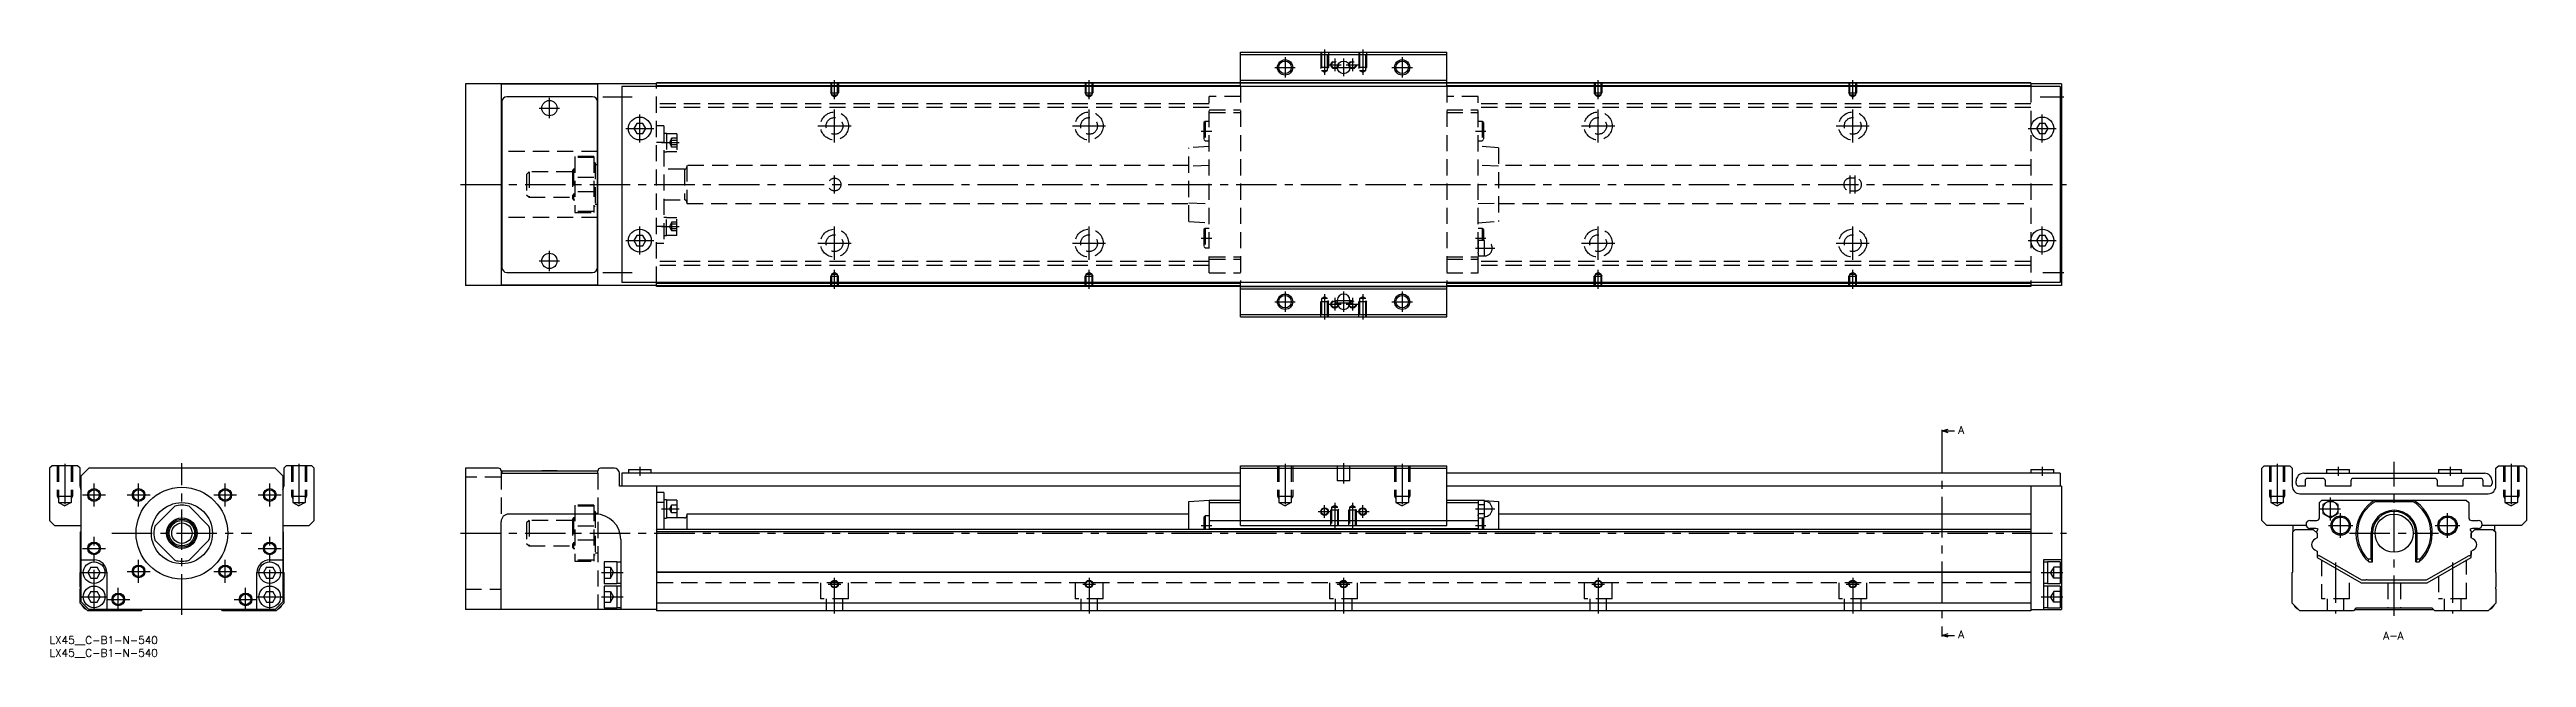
# Model space of a CAD drawing. Extents: x 0 to 973, y -8 to 230.
import ezdxf

# ---------------------------------------------------------------- set-up
doc = ezdxf.new("R2010")
doc.units = 0
doc.header["$LTSCALE"] = 0.5
doc.linetypes.add('CENTER', pattern=[50.8, 31.75, -6.35, 6.35, -6.35])
doc.linetypes.add('DASHED', pattern=[19.05, 12.7, -6.35])
for name, color, linetype in [('MSM_CENTER', 1, 'CENTER'), ('MSM_CONTINUOUS', 7, 'CONTINUOUS'), ('MSM_DASHED', 4, 'DASHED'), ('MSM_NARROW', 5, 'CONTINUOUS'), ('MSM_PART_NUMBER', 7, 'CONTINUOUS')]:
    doc.layers.add(name, color=color, linetype=linetype)
doc.styles.get("Standard").update_dxf_attribs({"font": 'txt.shx', "height": 3, "bigfont": 'bigfont.shx'})

# ---------------------------------------------------------------- blocks, each defined once
blk = doc.blocks.new('*U3')
at = {"layer": 'MSM_PART_NUMBER'}
blk.add_text('LX45__C-B1-N-540', height=3, dxfattribs=at).set_placement((0, -3))
blk = doc.blocks.new('*U4')
at = {"layer": 'MSM_PART_NUMBER'}
blk.add_text('LX45__C-B1-N-540', height=3, dxfattribs=at).set_placement((0, -8))

msp = doc.modelspace()

# ---------------------------------------------------------------- linework, layer by layer
at = {"layer": 'MSM_CENTER'}
for p, q in [((485.4, 227.38), (485.4, 219.38)), ((500.9, 230.38), (500.9, 220.47)), ((502.4, 224.38), (507.4, 224.38)), ((504.9, 226.88), (504.9, 221.88)), ((508.4, 226.88), (508.4, 219.88)), ((509.4, 224.38), (514.4, 224.38)), ((511.9, 226.88), (511.9, 221.88)), ((515.9, 230.38), (515.9, 220.47)), ((531.4, 227.38), (531.4, 219.38)), ((308.4, 210.87), (308.4, 218.38)), ((408.4, 210.87), (408.4, 218.38)), ((481.4, 223.38), (489.4, 223.38)), ((504.9, 223.38), (511.9, 223.38)), ((527.4, 223.38), (535.4, 223.38)), ((608.4, 210.87), (608.4, 218.38)), ((708.4, 210.87), (708.4, 218.38)), ((192.4, 207.38), (200.4, 207.38)), ((196.4, 203.38), (196.4, 211.38)), ((217.4, 211.88), (228.9, 211.88)), ((231.9, 193.88), (231.9, 204.88)), ((308.4, 193.88), (308.4, 206.88)), ((408.4, 193.88), (408.4, 206.88)), ((608.4, 193.88), (608.4, 206.88)), ((708.4, 193.88), (708.4, 206.88)), ((782.07, 211.88), (791.4, 211.88)), ((782.9, 193.88), (782.9, 204.88)), ((226.4, 199.38), (237.4, 199.38)), ((301.9, 200.38), (314.9, 200.38)), ((401.9, 200.38), (414.9, 200.38)), ((452.5, 198.38), (456.6, 198.38)), ((560.2, 198.38), (564.3, 198.38)), ((601.9, 200.38), (614.9, 200.38)), ((701.9, 200.38), (714.9, 200.38)), ((777.4, 199.38), (788.4, 199.38)), ((240.4, 193.83), (247.4, 193.83)), ((161.4, 177.38), (792.4, 177.38)), ((308.4, 173.88), (308.4, 180.88)), ((707.4, 173.88), (707.4, 180.88)), ((709.4, 173.88), (709.4, 180.88)), ((231.9, 149.88), (231.9, 160.88)), ((240.4, 160.92), (247.4, 160.92)), ((308.4, 147.88), (308.4, 160.88)), ((408.4, 147.88), (408.4, 160.88)), ((452.5, 156.38), (456.6, 156.38)), ((560.2, 156.38), (564.3, 156.38)), ((608.4, 147.88), (608.4, 160.88)), ((708.4, 147.88), (708.4, 160.88)), ((782.9, 149.88), (782.9, 160.88)), ((192.4, 147.38), (200.4, 147.38)), ((196.4, 143.38), (196.4, 151.38)), ((226.4, 155.38), (237.4, 155.38)), ((301.9, 154.38), (314.9, 154.38)), ((401.9, 154.38), (414.9, 154.38)), ((560.2, 152.38), (567.8, 152.38)), ((601.9, 154.38), (614.9, 154.38)), ((701.9, 154.38), (714.9, 154.38)), ((777.4, 155.38), (788.4, 155.38)), ((217.4, 142.88), (228.9, 142.88)), ((308.4, 136.38), (308.4, 143.89)), ((408.4, 136.38), (408.4, 143.89)), ((608.4, 136.38), (608.4, 143.89)), ((708.4, 136.38), (708.4, 143.89)), ((783.07, 142.88), (791.4, 142.88)), ((481.4, 131.38), (489.4, 131.38)), ((485.4, 135.38), (485.4, 127.38)), ((500.9, 134.29), (500.9, 124.38)), ((502.4, 130.38), (507.4, 130.38)), ((504.9, 132.88), (504.9, 127.88)), ((504.9, 131.88), (511.9, 131.88)), ((504.9, 130.88), (511.9, 130.88)), ((508.4, 135.38), (508.4, 127.38)), ((509.4, 130.38), (514.4, 130.38)), ((511.9, 132.88), (511.9, 127.88)), ((515.9, 134.29), (515.9, 124.38)), ((527.4, 131.38), (535.4, 131.38)), ((531.4, 135.38), (531.4, 127.38)), ((743.44, 80.12), (743.44, 0.88)), ((921.1, 8), (921.1, 68.5)), ((6, 67.76), (6, 50.18)), ((17.5, 51), (17.5, 60)), ((35, 51), (35, 60)), ((52, 8.5), (52, 68)), ((69, 51), (69, 60)), ((86.5, 51), (86.5, 60)), ((98, 67.76), (98, 50.18)), ((196.4, 65.11), (196.4, 65)), ((231.9, 66.5), (231.9, 63)), ((485.4, 67.76), (485.4, 50.18)), ((508.4, 68), (508.4, 60)), ((531.4, 67.76), (531.4, 50.18)), ((782.9, 66.5), (782.9, 63)), ((875.1, 67.76), (875.1, 50.18)), ((899.1, 66.5), (899.1, 63)), ((943.1, 66.5), (943.1, 63)), ((967.1, 67.76), (967.1, 50.18)), ((13, 55.5), (22, 55.5)), ((30.5, 55.5), (39.5, 55.5)), ((64.5, 55.5), (73.5, 55.5)), ((82, 55.5), (91, 55.5)), ((240.4, 50), (247.4, 50)), ((498.4, 49), (503.4, 49)), ((500.9, 46.5), (500.9, 51.5)), ((504.9, 52.41), (504.9, 42.5)), ((511.9, 52.41), (511.9, 42.5)), ((513.4, 49), (518.4, 49)), ((515.9, 46.5), (515.9, 51.5)), ((560.2, 50), (567.8, 50)), ((892.1, 50), (900.1, 50)), ((896.1, 45.54), (896.1, 54.46)), ((17.5, 10.25), (17.5, 39)), ((24.5, 40.5), (79.5, 40.5)), ((86.5, 10.25), (86.5, 39)), ((161.4, 40.5), (792.4, 40.5)), ((452.5, 43.5), (456.6, 43.5)), ((560.2, 43.5), (564.3, 43.5)), ((895.3, 43.5), (904.9, 43.5)), ((900.1, 38.7), (900.1, 48.3)), ((903.6, 40.5), (938.6, 40.5)), ((937.3, 43.5), (946.9, 43.5)), ((942.1, 38.7), (942.1, 48.3)), ((13, 34.5), (22, 34.5)), ((35, 21), (35, 30)), ((69, 21), (69, 30)), ((82, 34.5), (91, 34.5)), ((12.25, 25), (22.75, 25)), ((30.5, 25.5), (39.5, 25.5)), ((64.5, 25.5), (73.5, 25.5)), ((81.25, 25), (91.75, 25)), ((216.9, 25), (225.4, 25)), ((305.9, 20.5), (310.9, 20.5)), ((308.4, 9), (308.4, 23)), ((405.9, 20.5), (410.9, 20.5)), ((408.4, 23), (408.4, 9)), ((505.9, 20.5), (510.9, 20.5)), ((508.4, 23), (508.4, 9)), ((605.9, 20.5), (610.9, 20.5)), ((608.4, 23), (608.4, 9)), ((705.9, 20.5), (710.9, 20.5)), ((708.4, 23), (708.4, 9)), ((782.4, 25), (790.9, 25)), ((898.1, 28.97), (898.1, 9)), ((944.1, 28.97), (944.1, 9)), ((12.25, 15.5), (22.75, 15.5)), ((22.5, 14.5), (31.5, 14.5)), ((27, 10), (27, 19)), ((72.5, 14.5), (81.5, 14.5)), ((77, 10), (77, 19)), ((81.25, 15.5), (91.75, 15.5)), ((216.9, 15.5), (225.4, 15.5)), ((782.4, 15.5), (790.9, 15.5))]:
    msp.add_line(p, q, dxfattribs=at)
at = {"layer": 'MSM_CONTINUOUS'}
for p, q in [((467.9, 215.88), (467.9, 229.38)), ((467.9, 229.38), (548.9, 229.38)), ((467.9, 228.38), (548.9, 228.38)), ((548.9, 215.88), (548.9, 229.38)), ((163.4, 216.98), (163.4, 137.78)), ((238.4, 216.98), (163.4, 216.98)), ((177.4, 216.8), (177.4, 137.95)), ((215.4, 216.8), (177.4, 216.8)), ((215.4, 137.95), (215.4, 216.8)), ((224.9, 215.88), (224.9, 138.88)), ((789.9, 215.88), (224.9, 215.88)), ((238.4, 215.88), (238.4, 217.38)), ((778.4, 217.38), (238.4, 217.38)), ((467.9, 217.18), (238.4, 217.18)), ((467.9, 216.18), (238.4, 216.18)), ((467.9, 218.38), (548.9, 218.38)), ((467.9, 217.38), (548.9, 217.38)), ((778.4, 217.18), (548.9, 217.18)), ((778.4, 216.18), (548.9, 216.18)), ((778.4, 217.38), (778.4, 215.88)), ((790.4, 216.98), (778.4, 216.98)), ((789.9, 215.88), (789.9, 138.88)), ((790.4, 216.98), (790.4, 137.78)), ((177.7, 207.48), (177.4, 207.48)), ((177.7, 209.88), (177.7, 144.88)), ((213.3, 211.88), (179.7, 211.88)), ((215.3, 144.88), (215.3, 209.88)), ((177.7, 202.98), (177.4, 202.98)), ((230.74, 201.38), (229.59, 199.38)), ((229.59, 199.38), (230.74, 197.38)), ((233.05, 201.38), (230.74, 201.38)), ((230.74, 197.38), (233.05, 197.38)), ((234.2, 199.38), (233.05, 201.38)), ((233.05, 197.38), (234.2, 199.38)), ((781.74, 201.38), (780.59, 199.38)), ((780.59, 199.38), (781.74, 197.38)), ((784.05, 201.38), (781.74, 201.38)), ((781.74, 197.38), (784.05, 197.38)), ((785.2, 199.38), (784.05, 201.38)), ((784.05, 197.38), (785.2, 199.38)), ((177.7, 190.38), (177.4, 190.38)), ((215.4, 190.38), (215.3, 190.38)), ((215.4, 185.13), (215.3, 185.13)), ((215.3, 169.63), (215.4, 169.63)), ((177.7, 164.38), (177.4, 164.38)), ((215.4, 164.38), (215.3, 164.38)), ((230.74, 157.38), (229.59, 155.38)), ((233.05, 157.38), (230.74, 157.38)), ((234.2, 155.38), (233.05, 157.38)), ((781.74, 157.38), (780.59, 155.38)), ((784.05, 157.38), (781.74, 157.38)), ((785.2, 155.38), (784.05, 157.38)), ((177.7, 151.78), (177.4, 151.78)), ((177.4, 147.28), (177.7, 147.28)), ((215.4, 151.78), (215.3, 151.78)), ((229.59, 155.38), (230.74, 153.38)), ((230.74, 153.38), (233.05, 153.38)), ((233.05, 153.38), (234.2, 155.38)), ((780.59, 155.38), (781.74, 153.38)), ((781.74, 153.38), (784.05, 153.38)), ((784.05, 153.38), (785.2, 155.38)), ((238.4, 137.78), (163.4, 137.78)), ((177.4, 137.95), (215.4, 137.95)), ((179.7, 142.88), (213.3, 142.88)), ((789.9, 138.88), (224.9, 138.88)), ((238.4, 137.38), (238.4, 138.88)), ((467.9, 138.58), (238.4, 138.58)), ((467.9, 137.58), (238.4, 137.58)), ((778.4, 137.38), (238.4, 137.38)), ((467.9, 125.38), (467.9, 138.88)), ((467.9, 137.38), (548.9, 137.38)), ((467.9, 136.38), (548.9, 136.38)), ((548.9, 125.38), (548.9, 138.88)), ((778.4, 138.58), (548.9, 138.58)), ((778.4, 137.58), (548.9, 137.58)), ((778.4, 138.88), (778.4, 137.38)), ((790.4, 137.78), (778.4, 137.78)), ((505.9, 131.88), (505.9, 130.88)), ((510.9, 130.88), (510.9, 131.88)), ((467.9, 126.38), (548.9, 126.38)), ((467.9, 125.38), (548.9, 125.38)), ((743.44, 80.62), (745.94, 81.29)), ((743.44, 81.12), (743.44, 80.12)), ((743.44, 80.62), (748.44, 80.62)), ((745.94, 79.95), (743.44, 80.62)), ((1, 67), (0, 66)), ((0, 66), (0, 45.5)), ((11, 67), (1, 67)), ((12, 66), (11, 67)), ((12, 59), (12, 66)), ((15.4, 66), (12.4, 63)), ((12.4, 13.5), (12.4, 63)), ((88.6, 66), (15.4, 66)), ((91.6, 63), (88.6, 66)), ((91.6, 63), (91.6, 13.5)), ((93, 67), (92, 66)), ((92, 66), (92, 59)), ((103, 67), (93, 67)), ((104, 66), (103, 67)), ((104, 45.5), (104, 66)), ((163.4, 66), (163.4, 10.5)), ((176.4, 66), (163.4, 66)), ((177.4, 65), (177.4, 64)), ((177.4, 64), (215.4, 64)), ((177.7, 65), (215.3, 65)), ((177.7, 65), (177.7, 64)), ((193.4, 65.1), (199.4, 65.1)), ((193.4, 65.1), (193.4, 65)), ((199.4, 65), (199.4, 65.1)), ((215.3, 65), (215.3, 64)), ((215.4, 64), (215.4, 65)), ((221.9, 66), (216.4, 66)), ((223.9, 59), (223.9, 64)), ((467.9, 59), (223.9, 59)), ((224.9, 64), (224.9, 59)), ((467.9, 64), (224.9, 64)), ((227.4, 65.5), (227.4, 64)), ((227.4, 65.5), (236.4, 65.5)), ((236.4, 64), (236.4, 65.5)), ((238.4, 59), (238.4, 10)), ((467.9, 67), (548.9, 67)), ((467.9, 43.5), (467.9, 67)), ((467.9, 66), (548.9, 66)), ((548.9, 43.5), (548.9, 67)), ((789.9, 64), (548.9, 64)), ((790.4, 59), (548.9, 59)), ((778.4, 65.5), (778.4, 64)), ((778.4, 65.5), (787.4, 65.5)), ((778.4, 59), (778.4, 10)), ((787.4, 64), (787.4, 65.5)), ((789.9, 64), (789.9, 59)), ((790.4, 59), (790.4, 10.5)), ((869.1, 66), (870.1, 67)), ((869.1, 45.5), (869.1, 66)), ((870.1, 67), (880.1, 67)), ((880.1, 67), (881.1, 66)), ((881.1, 66), (881.1, 59)), ((882.6, 60), (882.6, 61)), ((886.1, 59), (883.6, 59)), ((885.6, 64), (956.6, 64)), ((886.1, 61), (886.1, 59)), ((893.1, 62), (887.1, 62)), ((894.1, 59), (894.1, 61)), ((904.1, 59), (894.1, 59)), ((894.6, 65.5), (903.6, 65.5)), ((894.6, 65.5), (894.6, 64)), ((903.6, 64), (903.6, 65.5)), ((904.1, 61), (904.1, 59)), ((937.1, 62), (905.1, 62)), ((938.1, 59), (938.1, 61)), ((948.1, 59), (938.1, 59)), ((938.6, 65.5), (947.6, 65.5)), ((938.6, 65.5), (938.6, 64)), ((947.6, 64), (947.6, 65.5)), ((948.1, 61), (948.1, 59)), ((955.1, 62), (949.1, 62)), ((956.1, 59), (956.1, 61)), ((958.6, 59), (956.1, 59)), ((959.6, 61), (959.6, 60)), ((961.1, 66), (962.1, 67)), ((961.1, 59), (961.1, 66)), ((962.1, 67), (972.1, 67)), ((972.1, 67), (973.1, 66)), ((973.1, 66), (973.1, 45.5)), ((41.36, 43.3), (49.2, 51.14)), ((54.8, 51.14), (62.64, 43.3)), ((241.4, 56.5), (238.4, 56.5)), ((241.4, 52.5), (238.4, 52.5)), ((241.4, 56.5), (241.4, 42)), ((242.4, 53.65), (241.4, 53.65)), ((242.4, 53.65), (242.4, 46.35)), ((246.4, 53.5), (242.4, 53.5)), ((246.4, 53.5), (246.4, 46.5)), ((447.6, 53), (455.6, 53.5)), ((447.6, 42), (447.6, 53)), ((455.6, 53.5), (467.9, 53.5)), ((455.6, 53.5), (455.6, 42)), ((455.6, 52.5), (467.9, 52.5)), ((548.9, 53.5), (561.2, 53.5)), ((548.9, 52.5), (561.2, 52.5)), ((561.2, 53.5), (561.77, 53.46)), ((561.2, 53.5), (561.2, 42)), ((561.32, 53.46), (561.2, 53)), ((561.2, 52.41), (561.2, 52.6)), ((561.32, 53.46), (563.67, 53.46)), ((561.32, 51.73), (563.67, 51.73)), ((563.8, 53), (563.67, 53.46)), ((563.7, 53.34), (569.2, 53)), ((563.8, 47), (563.8, 53)), ((569.2, 53), (569.2, 42)), ((884.1, 56), (958.1, 56)), ((891.75, 52.5), (892.75, 53.5)), ((891.75, 46.5), (891.75, 52.5)), ((892.75, 53.5), (949.45, 53.5)), ((896.1, 53.46), (893.1, 51.73)), ((893.1, 51.73), (893.1, 48.27)), ((899.1, 51.73), (896.1, 53.46)), ((899.1, 48.27), (899.1, 51.73)), ((913.62, 53.5), (913.87, 53)), ((913.87, 53), (928.33, 53)), ((928.33, 53), (928.59, 53.5)), ((949.45, 53.5), (950.45, 52.5)), ((950.45, 52.5), (950.45, 46.5)), ((0, 45.5), (2, 43.5)), ((2, 43.5), (12.4, 43.5)), ((12.2, 41), (12.4, 41.2)), ((12.2, 25.2), (12.2, 41)), ((91.6, 43.5), (102, 43.5)), ((91.6, 41.2), (91.8, 41)), ((91.8, 41), (91.8, 25.2)), ((102, 43.5), (104, 45.5)), ((177.4, 10.5), (177.4, 45)), ((214.4, 48), (180.4, 48)), ((778.4, 42), (238.4, 42)), ((778.4, 41), (238.4, 41)), ((241.4, 46.35), (242.4, 46.35)), ((249.4, 46.5), (242.4, 46.5)), ((250.4, 48), (250.4, 42)), ((447.6, 48), (250.4, 48)), ((454, 47.3), (453.5, 46.8)), ((453.5, 46.8), (453.5, 42)), ((455.6, 47.3), (454, 47.3)), ((454, 47.3), (454, 42)), ((455.6, 45.5), (561.2, 45.5)), ((455.6, 42.4), (561.2, 42.4)), ((467.9, 43.5), (548.9, 43.5)), ((561.2, 47), (561.32, 46.54)), ((561.32, 48.27), (563.67, 48.27)), ((561.32, 46.54), (563.67, 46.54)), ((562.8, 46.54), (562.8, 42)), ((563.3, 46.54), (563.3, 42)), ((563.67, 46.54), (563.8, 47)), ((778.4, 48), (569.2, 48)), ((871.1, 43.5), (869.1, 45.5)), ((886.57, 43.5), (871.1, 43.5)), ((881.3, 41), (882.3, 42)), ((881.3, 25.2), (881.3, 41)), ((881.5, 41.2), (881.5, 43.5)), ((882.3, 42), (889.35, 42)), ((888.05, 45.5), (890.75, 45.5)), ((890.35, 42.4), (888.05, 42.4)), ((889.35, 42), (890.85, 40.5)), ((889.35, 42), (890.85, 40.5)), ((890.8, 40.55), (890.8, 41.2)), ((890.85, 40.5), (890.85, 38.61)), ((893.1, 48.27), (896.1, 46.54)), ((896.1, 46.54), (899.1, 48.27)), ((912.1, 30.44), (912.1, 40.5)), ((912.6, 29.22), (912.6, 40.5)), ((929.6, 29.22), (929.6, 40.5)), ((930.1, 30.44), (930.1, 40.5)), ((951.35, 40.5), (952.85, 42)), ((951.4, 40.55), (951.35, 40.5)), ((951.35, 40.5), (951.35, 38.61)), ((951.35, 38.61), (951.35, 40.5)), ((951.4, 41.2), (951.4, 40.55)), ((951.45, 45.5), (954.15, 45.5)), ((954.15, 42.4), (951.85, 42.4)), ((952.85, 42), (959.9, 42)), ((971.1, 43.5), (955.64, 43.5)), ((959.9, 42), (960.9, 41)), ((960.7, 41.2), (960.7, 43.5)), ((960.9, 41), (960.9, 25.2)), ((973.1, 45.5), (971.1, 43.5)), ((12.4, 30), (17.5, 30)), ((49.2, 29.86), (41.36, 37.7)), ((62.64, 37.7), (54.8, 29.86)), ((86.5, 30), (91.6, 30)), ((222.9, 29.25), (217.9, 29.25)), ((217.9, 29.25), (217.9, 20.75)), ((222.9, 29.25), (222.9, 20.75)), ((224.4, 38), (224.4, 10.5)), ((783.4, 30), (783.4, 10.5)), ((790.4, 30), (783.4, 30)), ((789.9, 29.25), (784.9, 29.25)), ((784.9, 29.25), (784.9, 20.75)), ((789.9, 29.25), (789.9, 20.75)), ((890.85, 38.61), (889.96, 38.1)), ((889.96, 33.9), (890.85, 33.39)), ((890.85, 33.39), (890.85, 31)), ((890.85, 31), (908.17, 21)), ((891.8, 31.61), (891.6, 31.61)), ((908.44, 22), (891.8, 31.61)), ((910.74, 30.44), (912.1, 30.44)), ((911.22, 29.22), (912.6, 29.22)), ((912.6, 29.22), (912.1, 30.44)), ((930.1, 30.44), (929.6, 29.22)), ((929.6, 29.22), (930.99, 29.22)), ((930.1, 30.44), (931.46, 30.44)), ((950.4, 31.61), (933.76, 22)), ((934.03, 21), (951.35, 31)), ((950.6, 31.61), (950.4, 31.61)), ((952.25, 38.1), (951.35, 38.61)), ((951.35, 33.39), (952.25, 33.9)), ((951.35, 33.39), (951.35, 32.13)), ((951.35, 31), (951.35, 33.39)), ((12, 25), (12.2, 25.2)), ((12, 19.4), (12, 25)), ((16.27, 27.12), (15.05, 25)), ((15.05, 25), (16.27, 22.87)), ((16.27, 27.12), (18.73, 27.12)), ((16.27, 22.87), (18.73, 22.87)), ((19.95, 25), (18.73, 27.12)), ((18.73, 22.87), (19.95, 25)), ((22.5, 25), (22.5, 10.5)), ((81.5, 10.5), (81.5, 25)), ((85.27, 27.12), (84.05, 25)), ((84.05, 25), (85.27, 22.87)), ((85.27, 27.12), (87.73, 27.12)), ((85.27, 22.87), (87.73, 22.87)), ((88.95, 25), (87.73, 27.12)), ((87.73, 22.87), (88.95, 25)), ((91.8, 25.2), (92, 25)), ((92, 25), (92, 13)), ((217.9, 20.75), (222.9, 20.75)), ((222.9, 19.75), (217.9, 19.75)), ((217.9, 19.75), (217.9, 11.25)), ((224.4, 29.15), (222.9, 29.15)), ((222.9, 20.85), (224.4, 20.85)), ((222.9, 19.75), (222.9, 11.25)), ((224.4, 19.65), (222.9, 19.65)), ((778.4, 25.2), (238.4, 25.2)), ((778.4, 25), (238.4, 25)), ((784.9, 29.15), (783.4, 29.15)), ((783.4, 20.85), (784.9, 20.85)), ((784.9, 19.65), (783.4, 19.65)), ((784.9, 20.75), (789.9, 20.75)), ((789.9, 19.75), (784.9, 19.75)), ((784.9, 19.75), (784.9, 11.25)), ((789.9, 19.75), (789.9, 11.25)), ((881.1, 25), (881.3, 25.2)), ((881.1, 13), (881.1, 25)), ((908.17, 21), (934.03, 21)), ((909.95, 22), (908.44, 22)), ((933.76, 22), (910.75, 22)), ((960.9, 25.2), (961.1, 25)), ((961.1, 25), (961.1, 19.4)), ((12, 13), (12, 18.6)), ((15, 10), (12, 13)), ((15.4, 10.5), (12.4, 13.5)), ((36, 10), (15, 10)), ((16.27, 17.62), (15.05, 15.5)), ((15.05, 15.5), (16.27, 13.37)), ((88.6, 10.5), (15.4, 10.5)), ((16.27, 17.62), (18.73, 17.62)), ((16.27, 13.37), (18.73, 13.37)), ((19.95, 15.5), (18.73, 17.62)), ((18.73, 13.37), (19.95, 15.5)), ((36.5, 10.5), (36, 10)), ((68, 10), (67.5, 10.5)), ((89, 10), (68, 10)), ((85.27, 17.62), (84.05, 15.5)), ((84.05, 15.5), (85.27, 13.37)), ((85.27, 17.62), (87.73, 17.62)), ((85.27, 13.37), (87.73, 13.37)), ((88.95, 15.5), (87.73, 17.62)), ((87.73, 13.37), (88.95, 15.5)), ((91.6, 13.5), (88.6, 10.5)), ((92, 13), (89, 10)), ((238.4, 10.5), (163.4, 10.5)), ((217.9, 11.25), (222.9, 11.25)), ((222.9, 11.35), (224.4, 11.35)), ((778.4, 13), (238.4, 13)), ((778.4, 10), (238.4, 10)), ((778.4, 10.5), (790.4, 10.5)), ((783.4, 11.35), (784.9, 11.35)), ((784.9, 11.25), (789.9, 11.25)), ((884.1, 10), (881.1, 13)), ((905.1, 10), (884.1, 10)), ((906.1, 11), (905.1, 10)), ((905.6, 10.5), (936.6, 10.5)), ((936.1, 11), (906.1, 11)), ((937.1, 10), (936.1, 11)), ((958.1, 10), (937.1, 10)), ((961.1, 13), (958.1, 10)), ((961.1, 18.6), (961.1, 13)), ((743.44, 0.38), (745.94, 1.05)), ((743.44, 0.88), (743.44, -0.12)), ((743.44, 0.38), (748.44, 0.38)), ((745.94, -0.29), (743.44, 0.38))]:
    msp.add_line(p, q, dxfattribs=at)
for centre, radius in [((485.4, 223.38), 2.46), ((508.4, 223.38), 2.5), ((531.4, 223.38), 2.46), ((196.4, 207.38), 3), ((231.9, 199.38), 4.5), ((782.9, 199.38), 4.5), ((231.9, 155.38), 4.5), ((782.9, 155.38), 4.5), ((196.4, 147.38), 3), ((485.4, 131.38), 2.46), ((531.4, 131.38), 2.46), ((52, 40.5), 18), ((17.5, 55.5), 2.07), ((35, 55.5), 2.07), ((52, 40.5), 12), ((69, 55.5), 2.07), ((86.5, 55.5), 2.07), ((500.9, 49), 1.23), ((515.9, 49), 1.23), ((896.1, 50), 3), ((52, 40.5), 6), ((52, 40.5), 5.5), ((52, 40.5), 5), ((52, 40.5), 4), ((900.1, 43.5), 3.8), ((900.1, 43.5), 3.3), ((921.1, 40.5), 7.5), ((942.1, 43.5), 3.8), ((942.1, 43.5), 3.3), ((17.5, 25), 4.25), ((17.5, 34.5), 2.07), ((86.5, 25), 4.25), ((86.5, 34.5), 2.07), ((17.5, 15.5), 4.25), ((35, 25.5), 2.07), ((69, 25.5), 2.07), ((86.5, 15.5), 4.25), ((308.4, 20.5), 1.23), ((408.4, 20.5), 1.23), ((508.4, 20.5), 1.23), ((608.4, 20.5), 1.23), ((708.4, 20.5), 1.23), ((27, 14.5), 2.07), ((77, 14.5), 2.07)]:
    msp.add_circle(centre, radius, dxfattribs=at)
for centre, radius, start, end in [((179.7, 209.88), 2, 90, 180), ((213.3, 209.88), 2, 0, 90), ((179.7, 144.88), 2, 180, 270), ((213.3, 144.88), 2, 270, 0), ((508.4, 131.88), 2.5, 0, 180), ((508.4, 130.88), 2.5, 180, 0), ((15, 59), 3, 180, 209.92525), ((89, 59), 3, 330.07238, 0), ((176.4, 65), 1, 0, 90), ((216.4, 65), 1, 90.31382, 180), ((221.87, 63.97), 2.03, 0.84425, 89.15575), ((884.1, 59), 3, 180, 270), ((885.6, 61), 3, 90, 180), ((883.6, 60), 1, 180, 270), ((887.1, 61), 1, 90, 180), ((893.1, 61), 1, 0, 90), ((905.1, 61), 1, 90, 180), ((937.1, 61), 1, 0, 90), ((949.1, 61), 1, 90, 180), ((955.1, 61), 1, 0, 90), ((956.6, 61), 3, 0, 90), ((958.1, 59), 3, 270, 0), ((958.6, 60), 1, 270, 0), ((52, 40.5), 11, 75.27264, 104.72736), ((564.5, 52.57), 3.31, 164.22771, 179.4294), ((564.5, 52.63), 3.31, 180.57378, 195.76911), ((574.08, 49.95), 12.89, 172.03062, 179.75617), ((574.65, 50.1), 13.46, 180.40698, 187.80623), ((560.49, 52.56), 3.31, 0.57378, 15.76911), ((560.49, 52.63), 3.31, 344.22771, 359.4294), ((550.9, 49.94), 12.89, 0.24521, 7.968), ((550.34, 50.1), 13.46, 352.19377, 359.59302), ((563.8, 50), 3, 270, 90), ((921.1, 40.5), 15, 119.92643, 228.76392), ((921.1, 40.5), 14.44, 120.05097, 224.15139), ((921.1, 40.5), 9, 0, 180), ((921.1, 40.5), 8.5, 0, 180), ((921.1, 40.5), 14.44, 315.84861, 59.94903), ((921.1, 40.5), 15, 311.23608, 60.07357), ((52, 40.5), 11, 165.27264, 194.72736), ((52, 40.5), 11, 345.27264, 14.72736), ((180.4, 45), 3, 90, 180), ((214.4, 38), 10, 0, 90), ((249.4, 47.5), 1, 270, 0), ((564.5, 47.37), 3.31, 164.22771, 179.4294), ((564.5, 47.44), 3.31, 180.57378, 195.76911), ((560.49, 47.37), 3.31, 0.57378, 15.76911), ((560.49, 47.43), 3.31, 344.22771, 359.4294), ((888.05, 43.95), 1.55, 90, 270), ((890.35, 41.4), 1, 30.09191, 90), ((890.75, 46.5), 1, 270, 0), ((891.6, 41.2), 0.8, 118.74892, 180), ((951.45, 46.5), 1, 180, 270), ((951.85, 41.4), 1, 90, 149.90809), ((950.6, 41.2), 0.8, 0, 61.25108), ((954.15, 43.95), 1.55, 270, 90), ((17.5, 25), 5, 0, 90), ((52, 40.5), 11, 255.27264, 284.72736), ((86.5, 25), 5, 90, 180), ((891.26, 35.85), 2.6, 120.00003, 176.58933), ((891.26, 36.15), 2.6, 183.41067, 239.99996), ((891.6, 32.41), 0.8, 200.36413, 270), ((923.33, 34.62), 13.26, 198.36858, 204.03004), ((918.81, 34.65), 13.33, 335.98509, 341.61629), ((950.6, 32.41), 0.8, 270, 339.62763), ((950.95, 35.85), 2.6, 3.41067, 59.99996), ((950.95, 36.15), 2.6, 300.00004, 356.58933), ((910.35, 21.7), 0.5, 36.8699, 143.1301), ((11.7, 19), 0.5, 306.8699, 53.1301), ((15.4, 13.5), 3, 201.81505, 248.18495), ((88.6, 13.5), 3, 291.81368, 338.18632), ((884.5, 13.5), 3, 201.81368, 248.18632), ((957.7, 13.5), 3, 291.81505, 338.18495), ((961.4, 19), 0.5, 126.8699, 233.1301)]:
    msp.add_arc(centre, radius, start, end, dxfattribs=at)
at = {"layer": 'MSM_DASHED'}
for p, q in [((499.4, 229.38), (499.4, 223.38)), ((499.67, 229.38), (499.67, 222.18)), ((502.13, 222.18), (502.13, 229.38)), ((502.4, 229.38), (502.4, 223.38)), ((514.4, 229.38), (514.4, 223.38)), ((514.67, 229.38), (514.67, 222.18)), ((517.13, 222.18), (517.13, 229.38)), ((517.4, 229.38), (517.4, 223.38)), ((177.4, 216.8), (177.4, 216.98)), ((238.4, 138.88), (238.4, 215.88)), ((306.9, 217.38), (306.9, 213.38)), ((307.17, 217.38), (307.17, 212.58)), ((309.63, 212.58), (309.63, 217.38)), ((309.9, 217.38), (309.9, 213.38)), ((406.9, 217.38), (406.9, 213.38)), ((407.17, 217.38), (407.17, 212.58)), ((409.63, 212.58), (409.63, 217.38)), ((409.9, 217.38), (409.9, 213.38)), ((548.9, 217.38), (467.9, 217.38)), ((467.9, 215.88), (467.9, 138.88)), ((502.4, 223.38), (499.4, 223.38)), ((499.67, 222.91), (499.4, 223.38)), ((499.67, 222.18), (502.13, 222.18)), ((499.67, 222.18), (500.9, 221.47)), ((500.9, 221.47), (502.13, 222.18)), ((502.13, 222.91), (502.4, 223.38)), ((517.4, 223.38), (514.4, 223.38)), ((514.67, 222.91), (514.4, 223.38)), ((514.67, 222.18), (517.13, 222.18)), ((514.67, 222.18), (515.9, 221.47)), ((515.9, 221.47), (517.13, 222.18)), ((517.13, 222.91), (517.4, 223.38)), ((548.9, 215.88), (548.9, 138.88)), ((606.9, 217.38), (606.9, 213.38)), ((607.17, 217.38), (607.17, 212.58)), ((609.63, 212.58), (609.63, 217.38)), ((609.9, 217.38), (609.9, 213.38)), ((706.9, 217.38), (706.9, 213.38)), ((707.17, 217.38), (707.17, 212.58)), ((709.63, 212.58), (709.63, 217.38)), ((709.9, 217.38), (709.9, 213.38)), ((778.4, 215.88), (778.4, 138.88)), ((455.6, 209.13), (238.4, 209.13)), ((455.6, 207.63), (238.4, 207.63)), ((306.9, 213.38), (309.9, 213.38)), ((307.17, 212.91), (306.9, 213.38)), ((307.17, 212.58), (308.4, 211.87)), ((307.17, 212.58), (309.63, 212.58)), ((308.4, 211.87), (309.63, 212.58)), ((309.63, 212.91), (309.9, 213.38)), ((406.9, 213.38), (409.9, 213.38)), ((407.17, 212.91), (406.9, 213.38)), ((407.17, 212.58), (409.63, 212.58)), ((407.17, 212.58), (408.4, 211.87)), ((408.4, 211.87), (409.63, 212.58)), ((409.63, 212.91), (409.9, 213.38)), ((467.9, 211.98), (455.6, 211.98)), ((455.6, 142.78), (455.6, 211.98)), ((455.6, 206.73), (467.9, 206.73)), ((455.6, 205.73), (467.9, 205.73)), ((561.2, 211.98), (548.9, 211.98)), ((548.9, 206.73), (561.2, 206.73)), ((548.9, 205.73), (561.2, 205.73)), ((561.2, 142.78), (561.2, 211.98)), ((778.4, 209.13), (561.2, 209.13)), ((778.4, 207.63), (561.2, 207.63)), ((606.9, 213.38), (609.9, 213.38)), ((607.17, 212.91), (606.9, 213.38)), ((607.17, 212.58), (609.63, 212.58)), ((607.17, 212.58), (608.4, 211.87)), ((608.4, 211.87), (609.63, 212.58)), ((609.63, 212.91), (609.9, 213.38)), ((706.9, 213.38), (709.9, 213.38)), ((707.17, 212.91), (706.9, 213.38)), ((707.17, 212.58), (709.63, 212.58)), ((707.17, 212.58), (708.4, 211.87)), ((708.4, 211.87), (709.63, 212.58)), ((709.63, 212.91), (709.9, 213.38)), ((241.4, 200.38), (238.4, 200.38)), ((241.4, 200.38), (241.4, 154.38)), ((242.4, 197.48), (241.4, 197.48)), ((242.4, 197.48), (242.4, 190.18)), ((246.4, 197.33), (242.4, 197.33)), ((244.4, 195.33), (243.53, 193.83)), ((244.4, 192.1), (244.4, 195.56)), ((246.4, 195.56), (244.4, 195.56)), ((246.4, 194.7), (244.4, 194.7)), ((246.4, 197.33), (246.4, 190.33)), ((454, 202.18), (453.5, 201.68)), ((453.5, 201.68), (453.5, 195.08)), ((453.5, 195.08), (454, 194.58)), ((455.6, 202.18), (454, 202.18)), ((454, 202.18), (454, 194.58)), ((562.8, 202.18), (561.2, 202.18)), ((563.3, 201.68), (562.8, 202.18)), ((562.8, 202.18), (562.8, 194.58)), ((562.8, 194.58), (563.3, 195.08)), ((563.3, 201.68), (563.3, 195.08)), ((215.3, 190.38), (177.7, 190.38)), ((206.4, 188.38), (206.4, 166.38)), ((213.9, 188.38), (206.4, 188.38)), ((213.9, 188.01), (206.4, 188.01)), ((213.9, 188.38), (213.9, 166.38)), ((214.4, 185.88), (213.9, 185.88)), ((214.4, 185.88), (214.4, 168.88)), ((215.3, 185.13), (214.4, 185.13)), ((241.4, 193.9), (238.4, 193.9)), ((241.4, 190.18), (242.4, 190.18)), ((242.4, 190.33), (246.4, 190.33)), ((244.4, 192.33), (243.53, 193.83)), ((246.4, 192.96), (244.4, 192.96)), ((246.4, 192.1), (244.4, 192.1)), ((455.6, 192.38), (447.6, 191.82)), ((447.6, 162.93), (447.6, 191.82)), ((454, 194.58), (455.6, 194.58)), ((561.2, 194.58), (562.8, 194.58)), ((569.2, 191.82), (561.2, 192.38)), ((569.2, 191.82), (569.2, 162.93)), ((188.4, 182.38), (187.4, 181.38)), ((187.4, 181.38), (187.4, 173.38)), ((188.4, 182.38), (188.4, 172.38)), ((205.4, 182.38), (188.4, 182.38)), ((205.9, 183.38), (205.4, 182.88)), ((205.4, 182.88), (205.4, 171.88)), ((205.9, 183.38), (205.9, 171.38)), ((206.4, 183.38), (205.9, 183.38)), ((213.9, 180.17), (206.4, 180.17)), ((249.4, 183.38), (241.4, 183.38)), ((249.4, 183.38), (249.4, 171.38)), ((250.4, 184.88), (250.4, 169.88)), ((447.6, 184.88), (250.4, 184.88)), ((455.6, 184.86), (447.6, 184.61)), ((569.2, 184.61), (561.2, 184.86)), ((778.4, 184.88), (569.2, 184.88)), ((709.4, 179.88), (707.4, 179.88)), ((187.4, 173.38), (188.4, 172.38)), ((188.4, 172.38), (205.4, 172.38)), ((205.4, 171.88), (205.9, 171.38)), ((205.9, 171.38), (206.4, 171.38)), ((213.9, 174.58), (206.4, 174.58)), ((213.9, 166.74), (206.4, 166.74)), ((206.4, 166.38), (213.9, 166.38)), ((213.9, 168.88), (214.4, 168.88)), ((214.4, 169.63), (215.3, 169.63)), ((241.4, 171.38), (249.4, 171.38)), ((250.4, 169.88), (447.6, 169.88)), ((447.6, 170.14), (455.6, 169.89)), ((561.2, 169.89), (569.2, 170.14)), ((569.2, 169.88), (778.4, 169.88)), ((707.4, 174.88), (709.4, 174.88)), ((215.3, 164.38), (177.7, 164.38)), ((241.4, 160.85), (238.4, 160.85)), ((241.4, 164.57), (242.4, 164.57)), ((242.4, 157.27), (241.4, 157.27)), ((242.4, 157.27), (242.4, 164.57)), ((242.4, 164.42), (246.4, 164.42)), ((246.4, 157.42), (242.4, 157.42)), ((244.4, 162.42), (243.53, 160.92)), ((244.4, 159.42), (243.53, 160.92)), ((244.4, 162.65), (244.4, 159.19)), ((246.4, 162.65), (244.4, 162.65)), ((246.4, 161.79), (244.4, 161.79)), ((246.4, 160.05), (244.4, 160.05)), ((246.4, 159.19), (244.4, 159.19)), ((246.4, 157.42), (246.4, 164.42)), ((447.6, 162.93), (455.6, 162.38)), ((454, 160.18), (453.5, 159.68)), ((453.5, 159.68), (453.5, 153.08)), ((455.6, 160.18), (454, 160.18)), ((454, 160.18), (454, 152.58)), ((561.2, 162.38), (569.2, 162.93)), ((562.8, 160.18), (561.2, 160.18)), ((562.8, 160.18), (562.8, 155.38)), ((563.3, 159.68), (562.8, 160.18)), ((563.3, 159.68), (563.3, 155.38)), ((238.4, 154.38), (241.4, 154.38)), ((455.6, 147.13), (238.4, 147.13)), ((453.5, 153.08), (454, 152.58)), ((454, 152.58), (455.6, 152.58)), ((455.6, 149.03), (467.9, 149.03)), ((455.6, 148.03), (467.9, 148.03)), ((548.9, 149.03), (561.2, 149.03)), ((548.9, 148.03), (561.2, 148.03)), ((563.8, 155.38), (561.2, 155.38)), ((561.2, 149.38), (563.8, 149.38)), ((778.4, 147.13), (561.2, 147.13)), ((561.32, 152.38), (563.67, 152.38)), ((563.8, 149.38), (563.8, 155.38)), ((177.4, 137.95), (177.4, 137.78)), ((455.6, 145.63), (238.4, 145.63)), ((307.17, 141.84), (306.9, 141.38)), ((306.9, 137.38), (306.9, 141.38)), ((306.9, 141.38), (309.9, 141.38)), ((308.4, 142.89), (307.17, 142.18)), ((307.17, 142.18), (307.17, 137.38)), ((307.17, 142.18), (309.63, 142.18)), ((309.63, 142.18), (308.4, 142.89)), ((309.63, 137.38), (309.63, 142.18)), ((309.63, 141.84), (309.9, 141.38)), ((309.9, 137.38), (309.9, 141.38)), ((407.17, 141.84), (406.9, 141.38)), ((406.9, 141.38), (409.9, 141.38)), ((406.9, 137.38), (406.9, 141.38)), ((408.4, 142.89), (407.17, 142.18)), ((407.17, 142.18), (409.63, 142.18)), ((407.17, 142.18), (407.17, 137.38)), ((409.63, 142.18), (408.4, 142.89)), ((409.63, 137.38), (409.63, 142.18)), ((409.63, 141.84), (409.9, 141.38)), ((409.9, 137.38), (409.9, 141.38)), ((455.6, 142.78), (467.9, 142.78)), ((548.9, 137.38), (467.9, 137.38)), ((548.9, 142.78), (561.2, 142.78)), ((778.4, 145.63), (561.2, 145.63)), ((607.17, 141.84), (606.9, 141.38)), ((606.9, 141.38), (609.9, 141.38)), ((606.9, 137.38), (606.9, 141.38)), ((608.4, 142.89), (607.17, 142.18)), ((607.17, 142.18), (609.63, 142.18)), ((607.17, 142.18), (607.17, 137.38)), ((609.63, 142.18), (608.4, 142.89)), ((609.63, 137.38), (609.63, 142.18)), ((609.63, 141.84), (609.9, 141.38)), ((609.9, 137.38), (609.9, 141.38)), ((707.17, 141.84), (706.9, 141.38)), ((706.9, 141.38), (709.9, 141.38)), ((706.9, 137.38), (706.9, 141.38)), ((708.4, 142.89), (707.17, 142.18)), ((707.17, 142.18), (709.63, 142.18)), ((707.17, 142.18), (707.17, 137.38)), ((709.63, 142.18), (708.4, 142.89)), ((709.63, 137.38), (709.63, 142.18)), ((709.63, 141.84), (709.9, 141.38)), ((709.9, 137.38), (709.9, 141.38)), ((499.67, 131.84), (499.4, 131.38)), ((499.4, 125.38), (499.4, 131.38)), ((502.4, 131.38), (499.4, 131.38)), ((500.9, 133.29), (499.67, 132.58)), ((499.67, 132.58), (499.67, 125.38)), ((502.13, 132.58), (499.67, 132.58)), ((502.13, 132.58), (500.9, 133.29)), ((502.13, 125.38), (502.13, 132.58)), ((502.13, 131.84), (502.4, 131.38)), ((502.4, 125.38), (502.4, 131.38)), ((514.67, 131.84), (514.4, 131.38)), ((514.4, 125.38), (514.4, 131.38)), ((517.4, 131.38), (514.4, 131.38)), ((515.9, 133.29), (514.67, 132.58)), ((514.67, 132.58), (514.67, 125.38)), ((517.13, 132.58), (514.67, 132.58)), ((517.13, 132.58), (515.9, 133.29)), ((517.13, 125.38), (517.13, 132.58)), ((517.13, 131.84), (517.4, 131.38)), ((517.4, 125.38), (517.4, 131.38)), ((3, 67), (3, 55)), ((3.54, 67), (3.54, 52.6)), ((8.46, 67), (8.46, 52.6)), ((9, 67), (9, 55)), ((95, 67), (95, 55)), ((95.54, 67), (95.54, 52.6)), ((100.46, 67), (100.46, 52.6)), ((101, 67), (101, 55)), ((177.4, 62.5), (163.4, 62.5)), ((177.4, 64), (177.4, 45)), ((215.4, 64), (215.4, 10.5)), ((482.4, 67), (482.4, 55)), ((482.94, 67), (482.94, 52.6)), ((487.85, 67), (487.85, 52.6)), ((488.4, 67), (488.4, 55)), ((505.9, 67), (505.9, 61)), ((510.9, 61), (505.9, 61)), ((510.9, 61), (510.9, 67)), ((528.4, 67), (528.4, 55)), ((528.94, 67), (528.94, 52.6)), ((533.85, 67), (533.85, 52.6)), ((534.4, 67), (534.4, 55)), ((872.1, 67), (872.1, 55)), ((872.64, 67), (872.64, 52.6)), ((877.56, 67), (877.56, 52.6)), ((878.1, 67), (878.1, 55)), ((964.1, 67), (964.1, 55)), ((964.64, 67), (964.64, 52.6)), ((969.56, 67), (969.56, 52.6)), ((970.1, 67), (970.1, 55)), ((3, 55), (9, 55)), ((3, 55), (3.54, 54.06)), ((3.54, 52.6), (8.46, 52.6)), ((3.54, 52.6), (6, 51.18)), ((8.46, 52.6), (6, 51.18)), ((9, 55), (8.46, 54.06)), ((95, 55), (101, 55)), ((95, 55), (95.54, 54.06)), ((95.54, 52.6), (100.46, 52.6)), ((95.54, 52.6), (98, 51.18)), ((100.46, 52.6), (98, 51.18)), ((101, 55), (100.46, 54.06)), ((206.4, 51.5), (206.4, 29.5)), ((213.9, 51.5), (206.4, 51.5)), ((213.9, 51.14), (206.4, 51.14)), ((213.9, 51.5), (213.9, 29.5)), ((214.4, 49), (213.9, 49)), ((214.4, 49), (214.4, 32)), ((244.4, 51.5), (243.53, 50)), ((244.4, 48.5), (243.53, 50)), ((244.4, 48.5), (244.4, 51.5)), ((246.4, 51.5), (244.4, 51.5)), ((244.4, 50), (246.4, 50)), ((482.4, 55), (488.4, 55)), ((482.4, 55), (482.94, 54.06)), ((482.94, 52.6), (487.85, 52.6)), ((482.94, 52.6), (485.4, 51.18)), ((487.85, 52.6), (485.4, 51.18)), ((488.4, 55), (487.85, 54.06)), ((503.67, 49.97), (503.4, 49.5)), ((506.4, 49.5), (503.4, 49.5)), ((503.4, 43.5), (503.4, 49.5)), ((504.9, 51.41), (503.67, 50.7)), ((503.67, 50.7), (503.67, 43.5)), ((503.67, 50.7), (506.13, 50.7)), ((506.13, 50.7), (504.9, 51.41)), ((506.13, 43.5), (506.13, 50.7)), ((506.13, 49.97), (506.4, 49.5)), ((506.4, 43.5), (506.4, 49.5)), ((510.67, 49.97), (510.4, 49.5)), ((513.4, 49.5), (510.4, 49.5)), ((510.4, 43.5), (510.4, 49.5)), ((511.9, 51.41), (510.67, 50.7)), ((510.67, 50.7), (510.67, 43.5)), ((510.67, 50.7), (513.13, 50.7)), ((513.13, 50.7), (511.9, 51.41)), ((513.13, 43.5), (513.13, 50.7)), ((513.13, 49.97), (513.4, 49.5)), ((513.4, 43.5), (513.4, 49.5)), ((528.4, 55), (534.4, 55)), ((528.4, 55), (528.94, 54.06)), ((528.94, 52.6), (533.85, 52.6)), ((528.94, 52.6), (531.4, 51.18)), ((533.85, 52.6), (531.4, 51.18)), ((534.4, 55), (533.85, 54.06)), ((872.1, 55), (878.1, 55)), ((872.1, 55), (872.64, 54.06)), ((872.64, 52.6), (877.56, 52.6)), ((872.64, 52.6), (875.1, 51.18)), ((877.56, 52.6), (875.1, 51.18)), ((878.1, 55), (877.56, 54.06)), ((964.1, 55), (970.1, 55)), ((964.1, 55), (964.64, 54.06)), ((964.64, 52.6), (969.56, 52.6)), ((964.64, 52.6), (967.1, 51.18)), ((969.56, 52.6), (967.1, 51.18)), ((970.1, 55), (969.56, 54.06)), ((188.4, 45.5), (187.4, 44.5)), ((187.4, 44.5), (187.4, 36.5)), ((188.4, 45.5), (188.4, 35.5)), ((205.4, 45.5), (188.4, 45.5)), ((205.9, 46.5), (205.4, 46)), ((205.4, 46), (205.4, 35)), ((205.9, 46.5), (205.9, 34.5)), ((206.4, 46.5), (205.9, 46.5)), ((213.9, 43.3), (206.4, 43.3)), ((215.4, 48.25), (214.4, 48.25)), ((246.4, 48.5), (244.4, 48.5)), ((187.4, 36.5), (188.4, 35.5)), ((188.4, 35.5), (205.4, 35.5)), ((205.4, 35), (205.9, 34.5)), ((205.9, 34.5), (206.4, 34.5)), ((213.9, 37.7), (206.4, 37.7)), ((213.9, 29.86), (206.4, 29.86)), ((206.4, 29.5), (213.9, 29.5)), ((213.9, 32), (214.4, 32)), ((214.4, 32.75), (215.4, 32.75)), ((892.6, 29.99), (892.6, 14.7)), ((949.6, 14.7), (949.6, 29.99)), ((217.9, 27.12), (220.4, 27.12)), ((217.9, 25), (220.4, 25)), ((217.9, 22.87), (220.4, 22.87)), ((220.4, 27.12), (220.4, 22.87)), ((220.4, 27.12), (221.62, 25)), ((220.4, 22.87), (221.62, 25)), ((778.4, 21), (238.4, 21)), ((302.9, 21), (302.9, 14.7)), ((313.9, 14.7), (313.9, 21)), ((402.9, 21), (402.9, 14.7)), ((413.9, 14.7), (413.9, 21)), ((502.9, 21), (502.9, 14.7)), ((513.9, 14.7), (513.9, 21)), ((602.9, 21), (602.9, 14.7)), ((613.9, 14.7), (613.9, 21)), ((702.9, 21), (702.9, 14.7)), ((713.9, 14.7), (713.9, 21)), ((787.4, 27.12), (786.17, 25)), ((787.4, 22.87), (786.17, 25)), ((787.4, 22.87), (787.4, 27.12)), ((789.9, 27.12), (787.4, 27.12)), ((787.4, 25), (789.9, 25)), ((789.9, 22.87), (787.4, 22.87)), ((903.6, 14.7), (903.6, 23.64)), ((918.6, 21), (918.6, 11)), ((923.6, 21), (923.6, 11)), ((938.6, 23.64), (938.6, 14.7)), ((163.4, 18.5), (177.4, 18.5)), ((217.9, 17.62), (220.4, 17.62)), ((217.9, 15.5), (220.4, 15.5)), ((217.9, 13.37), (220.4, 13.37)), ((220.4, 17.62), (220.4, 13.37)), ((220.4, 17.62), (221.62, 15.5)), ((220.4, 13.37), (221.62, 15.5)), ((313.9, 14.7), (302.9, 14.7)), ((305.1, 14.7), (305.1, 10)), ((311.7, 10), (311.7, 14.7)), ((413.9, 14.7), (402.9, 14.7)), ((405.1, 14.7), (405.1, 10)), ((411.7, 10), (411.7, 14.7)), ((513.9, 14.7), (502.9, 14.7)), ((505.1, 14.7), (505.1, 10)), ((511.7, 10), (511.7, 14.7)), ((613.9, 14.7), (602.9, 14.7)), ((605.1, 14.7), (605.1, 10)), ((611.7, 10), (611.7, 14.7)), ((713.9, 14.7), (702.9, 14.7)), ((705.1, 14.7), (705.1, 10)), ((711.7, 10), (711.7, 14.7)), ((787.4, 17.62), (786.17, 15.5)), ((787.4, 13.37), (786.17, 15.5)), ((787.4, 13.37), (787.4, 17.62)), ((789.9, 17.62), (787.4, 17.62)), ((787.4, 15.5), (789.9, 15.5)), ((789.9, 13.37), (787.4, 13.37)), ((903.6, 14.7), (892.6, 14.7)), ((894.8, 14.7), (894.8, 10)), ((901.4, 10), (901.4, 14.7)), ((949.6, 14.7), (938.6, 14.7)), ((940.8, 14.7), (940.8, 10)), ((947.4, 10), (947.4, 14.7))]:
    msp.add_line(p, q, dxfattribs=at)
for centre, radius in [((504.9, 224.38), 1.5), ((504.9, 224.38), 1.23), ((511.9, 224.38), 1.5), ((511.9, 224.38), 1.23), ((308.4, 200.38), 5.5), ((408.4, 200.38), 5.5), ((608.4, 200.38), 5.5), ((708.4, 200.38), 5.5), ((308.4, 200.38), 3.3), ((408.4, 200.38), 3.3), ((608.4, 200.38), 3.3), ((708.4, 200.38), 3.3), ((308.4, 177.38), 2.5), ((308.4, 154.38), 5.5), ((308.4, 154.38), 3.3), ((408.4, 154.38), 5.5), ((408.4, 154.38), 3.3), ((608.4, 154.38), 5.5), ((608.4, 154.38), 3.3), ((708.4, 154.38), 5.5), ((708.4, 154.38), 3.3), ((504.9, 130.38), 1.5), ((504.9, 130.38), 1.23), ((511.9, 130.38), 1.5), ((511.9, 130.38), 1.23)]:
    msp.add_circle(centre, radius, dxfattribs=at)
for centre, radius, start, end in [((249.4, 184.38), 1, 270, 0), ((707.4, 177.38), 2.5, 90, 270), ((709.4, 177.38), 2.5, 270, 90), ((249.4, 170.38), 1, 0, 90), ((570.89, 153.83), 9.69, 170.8086, 179.713), ((570.89, 153.92), 9.7, 180.28862, 189.18978), ((570.89, 150.83), 9.69, 170.8086, 179.713), ((570.89, 150.92), 9.7, 180.28862, 189.18978), ((554.1, 153.83), 9.7, 0.28862, 9.18978), ((554.1, 153.92), 9.69, 350.8086, 359.713), ((554.1, 150.83), 9.7, 0.28862, 9.18978), ((554.1, 150.92), 9.69, 350.8086, 359.713), ((563.8, 152.38), 3, 270, 90)]:
    msp.add_arc(centre, radius, start, end, dxfattribs=at)
at = {"layer": 'MSM_NARROW'}
for centre, radius in [((485.4, 223.38), 3), ((531.4, 223.38), 3), ((485.4, 131.38), 3), ((531.4, 131.38), 3), ((17.5, 55.5), 2.5), ((35, 55.5), 2.5), ((69, 55.5), 2.5), ((86.5, 55.5), 2.5), ((500.9, 49), 1.5), ((515.9, 49), 1.5), ((17.5, 34.5), 2.5), ((86.5, 34.5), 2.5), ((35, 25.5), 2.5), ((69, 25.5), 2.5), ((308.4, 20.5), 1.5), ((408.4, 20.5), 1.5), ((508.4, 20.5), 1.5), ((608.4, 20.5), 1.5), ((708.4, 20.5), 1.5), ((27, 14.5), 2.5), ((77, 14.5), 2.5)]:
    msp.add_circle(centre, radius, dxfattribs=at)

# ---------------------------------------------------------------- block references
at = {"layer": 'MSM_CONTINUOUS'}
for name in ['*U3', '*U4']:
    msp.add_blockref(name, (0, 0), dxfattribs=at)

# ---------------------------------------------------------------- texts
at = {"layer": 'MSM_PART_NUMBER'}
for s, p in [('A', (749.86, 79.49)), ('A', (749.86, -0.75)), ('A-A', (916.84, -1.28))]:
    msp.add_text(s, height=3, dxfattribs=at).set_placement(p)

doc.saveas('drawing.dxf')
